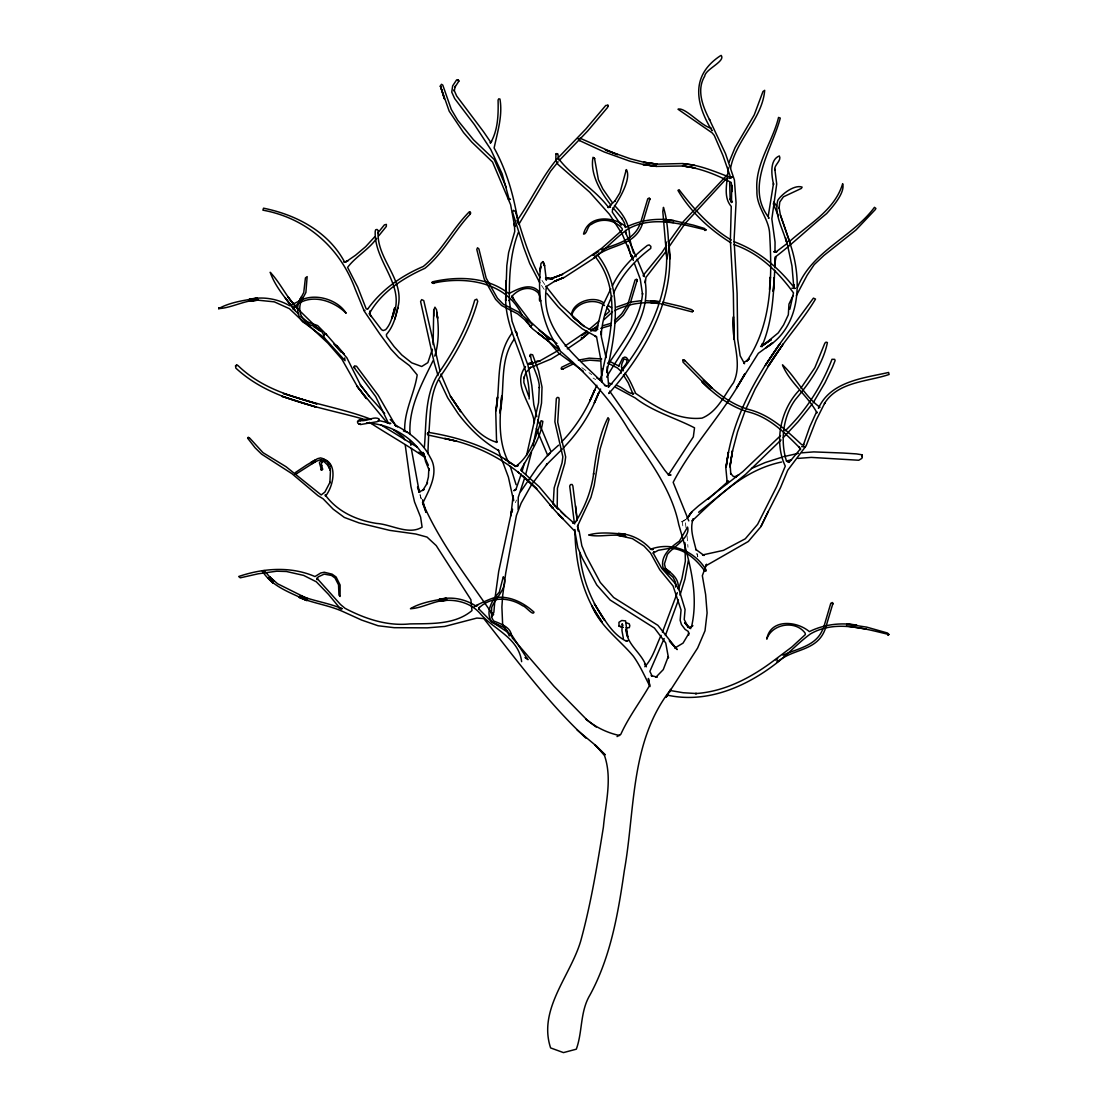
<?xml version="1.0" encoding="UTF-8"?>
<svg xmlns="http://www.w3.org/2000/svg" width="1108" height="1108" viewBox="0 0 1108 1108"><rect width="100%" height="100%" fill="white"/><g stroke="black" fill="none" stroke-linecap="round" stroke-linejoin="round"><path stroke-width="0.75" stroke-dasharray="5 3.75" d="M515.359 502.672L516.508 500.027M685.506 519.43L681.628 521.84L686.115 519.638M593.057 378.05L595.661 379.573M581.811 367.621L591.727 374.642M541.992 280.421L544.859 284.687M541.521 285.407L544.166 289.382M420.043 495.234L421.04 498.531M696.946 553.903L697.791 556.936M419.987 494.168L421.386 499.154M696.918 553.294L697.777 556.576M686.046 527.768L685.229 521.882L683.456 520.566L682.32 522.464L683.137 528.35M687.057 535.787L687.985 547.269M684.121 520.774L683.456 520.566L684.121 520.774"/><path stroke-width="1.5" d="M505.664 299.686L505.664 300.531C506.578 334.948 530.677 364.116 529.139 398.963M793.854 288.385L793.868 284.77L793.854 288.385L795.253 288.329L791.915 288.191M774.824 267.693L775.586 256.557L774.797 267.25M409.988 433.754C408.589 407.176 421.885 383.867 433.006 360.779M729.66 182.626L730.158 199.966L730.034 199.094L731.723 201.767L730.698 201.559L732.374 201.476L731.515 202.529L731.654 184.953L732.083 191.573L731.238 182.501C716.114 174.427 699.605 168.056 682.5 165.854L694.965 167.904L682.777 165.992L656.421 166.408L643.028 164.455L629.663 161.117L604.275 152.004L579.429 140.522L578.348 138.985L580.19 138.265L617.53 154.677L605.328 149.926L630.591 158.846L643.693 162.225L656.892 164.15L682.583 163.541L694.758 165.355M774.963 251.419L775.06 242.126L771.847 218.927L776.708 184.039L774.824 169.025L774.7 170.106C773.869 164.94 781.999 160.522 779.326 155.951C769.257 159.884 771.625 175.95 773.564 184.482L773.495 183.526L768.218 216.254M505.941 280.809L505.664 300.531L506.827 265.615L508.627 252.555L514.749 231.475L514.375 223.387L514.68 226.461L510.608 204.648L492.548 162.045L471.759 142.059L463.573 132.586L449.183 111.146L440.375 85.981L441.455 84.305L442.771 85.081L451.302 109.443L457.687 120.26L473.435 139.719L494.279 159.594L506.384 187.709M762.346 346.527L762.387 343.522L762.235 345.447C772.262 321.625 773.509 295.753 774.7 270.297M774.797 267.443L775.489 256.862C793.162 243.275 809.325 227.749 826.596 213.609C832.842 206.628 845.335 192.543 842.676 183.665C834.67 210.16 809.269 223.816 789.81 241.239M645.327 279.839L645.258 282.886L645.964 277.374L666.227 251.184M553.197 504.417L554.152 487.88L562.033 462.867L562.864 456.842L554.886 421.802L556.327 398.617L557.324 397.398L558.737 397.647L559.152 399.129L557.712 422.203L565.676 456.939L564.817 463.31L557.435 488.212L557.199 507.229L565.482 515.982M427.854 453.712L428.671 435.139M424.336 447.466C426.594 422.924 424.378 396.304 437.702 374.462C453.726 351.679 467.161 327.054 474.723 300.116L476.745 299.174L477.742 301.238C470.124 328.356 456.538 353.12 440.541 376.152C429.71 392.772 430.583 413.021 428.921 431.995M711.793 130.01L712.056 130.744C695.824 104.249 690.132 76.203 719.798 56.162L721.156 55.4C725.906 61.286 705.27 69.236 704.716 76.161C696.156 90.288 702.929 106.839 709.757 120.135L709.411 119.456L725.532 153.693L734.41 180.008L736.044 202.695L734.078 240.131L737.111 293.426L737.693 339.076L740.158 355.779L744.534 363.729L743.676 362.787L749.174 358.854L746.792 361.166C772.165 324.035 772.138 277.097 769.645 233.94C769.077 218.498 756.155 206.961 756.93 190.839C754.673 164.303 772.539 142.253 778.55 117.42L780.267 118.085C772.013 149.788 744.548 187.141 769.215 218.096L768.412 218.193M769.492 289.59L770.365 277L770.282 278.177M494.764 601.519L493.891 612.184L492.049 616.574M494.999 598.251L498.683 571.479L511.744 510.913L510.871 515.899L513.101 495.733L513.558 500.65L508.42 477.202L498.157 449.654L498.78 450.624C482.783 441.58 469.39 428.547 458.283 413.852L447.674 397.758L439.474 380.487M404.711 430.887C403.977 411.068 414.406 393.852 417.19 374.919L409.572 365.682L398.686 357.482L390.916 349.131L379.684 333.813L364.297 311.209L355.031 288.648C339.837 247.541 306.362 218.096 262.901 210.16L263.538 208.193C296.182 214.73 328.48 231.683 344.602 262.097L347.718 260.92L344.602 262.097M601.921 373.895C610.3 335.336 622.461 289.936 594.677 256.003M612.627 209.232L612.267 212.071L621.145 225.256M516.771 334.976L516.965 332.746L515.137 330.96M369.85 310.988L369.518 313.841L371.402 316.486L369.324 313.633L381.526 329.672L383.202 330.544L385.639 329.713C391.221 323.688 392.675 315.226 394.78 307.567L391.816 318.564C408.118 286.086 373.742 262.928 375.224 231.212L375.667 229.758L377.122 229.453L378.16 230.602C375.751 259.244 405.777 279.271 397.689 308.19M432.342 349.214L427.868 362.635L421.719 366.499L411.705 362.828L401.83 355.003L394.171 346.666L386.623 336.472L386.387 334.505C393.008 327.04 395.764 317.151 397.841 307.608L394.877 319.021M433.117 344.519L433.713 310.309L434.945 307.193L436.566 309.797L437.618 318.287L436.843 312.262C438.851 326.721 439.225 342.067 434.765 356.097M518.918 223.497L518.752 224.467L550.579 171.2L558.086 161.934M730.56 168.264C735.754 140.314 762.429 118.653 764.686 90.33L762.969 91.521L754.229 114.927L735.075 147.572L729.036 162.267M606.685 372.413C615.439 333.813 624.081 288.26 597.281 254.577M688.29 560.773L684.966 578.999L679.993 595.204M728.067 167.336C728.33 179.718 722.056 196.144 731.252 206.42L730.366 241.004L733.357 293.288L734.05 339.367L733.441 316.708C730.158 338.785 743.468 361.748 733.51 382.717C724.147 395.362 717.499 411.774 702.043 418.118C677.39 420.721 655.202 406.678 635.701 393.409C632.529 386.429 629.635 379.268 624.981 373.091M324.228 334.782L324.021 335.793C320.392 326.264 311.431 326.112 303.149 322.109C296.321 315.725 295.988 304.229 301.57 296.902L298.772 301.958L303.744 292.512L305.434 277.914L307.151 276.626L305.891 292.498L300.545 302.484L303.024 297.983C298.08 304.839 298.744 315.392 305.032 321.182L317.581 325.544L326.597 334.685L324.963 333.993M602.323 369.74L601.893 371.665L602.558 368.715M691.434 627.197C699.591 592.669 688.317 557.656 678.761 524.569C671.49 488.365 647.889 458.837 627.959 428.768C605.314 390.348 572.753 359.781 537.671 332.816L548.46 341.139M518.447 232.168C509.985 254.023 509.112 277.692 509.389 300.891L509.306 300.074L512.021 321.14L528.045 365.529L531.812 385.584L533.821 404.766L536.854 416.76M533.059 445.665L541.521 403.118L542.02 387.052L538.557 370.917L532.657 354.782L530.552 354.325C530.76 365.238 539.471 376.332 539.374 387.966L539.277 387.177L538.557 402.703L526.563 455.388M426.594 484.362L428.422 476.952L428.851 468.393L429.253 470.374L425.527 461.33L424.406 455.291M344.657 357.995L345.045 360.709L323.73 337.109L324.533 337.885L304.451 322.94L289.437 308.689L274.299 301.847L257.818 300.171L249.3 301.182L258.192 300.088C244.799 300.088 231.267 308.052 218.747 308.592C229.744 302.318 244.605 300.213 257.444 298.218L249.175 299.312C262.984 296.307 277.457 298.717 289.687 305.725L300.49 300.448M531.48 452.299L525.677 474.473M524.43 463.144L522.2 470.9M524.763 477.673L518.239 497.367L518.142 509.403M643.056 221.794L649.662 199.703L649.33 197.958L647.764 198.761L640.923 221.711M630.355 303.01L636.962 280.92L636.615 279.174L635.064 279.978L628.028 303.814M826.069 626.339L832.662 604.262L832.33 602.517L830.778 603.32L823.743 627.142M793.854 287.9L791.971 265.948L786.583 240.588M521.259 474.002L516.148 488.836L513.835 490.719L516.3 489.459M677.334 592.655L662.432 632.225M678.345 589.553L681.919 578.681L685.353 561.119L684.952 542.795M678.415 599.982L665.423 635.41M423.173 502.326C429.613 488.85 439.364 471.994 430.181 457.327C422.91 442.771 409.212 432.12 394.891 425.015L395.847 426.012L378.202 395.279L356.541 366.249L354.518 365.875L354.491 368.05L375.723 396.65L388.368 423.021M745.172 410.611L737.609 431.663L732.443 451.316L729.84 466.939L732.471 450.721L730.214 465.983L730.809 474.224M512.561 509.251L511.093 513.059L512.436 510.289M664.177 638.527L649.87 671.365L652.238 676.296L651.158 675.603L657.224 677.14L655.922 677.21L663.263 669.62L668.249 656.601L668.456 657.889L665.756 643.028L654.454 628.07L610.12 600.01L596.755 584.955L582.24 558.072L577.877 547.837L574.886 531.314L558.21 513.974L562.961 518.655C548.294 505.151 538.142 487.409 521.937 475.374L536.923 489.085L517.768 471.814L518.946 472.825C497.381 455.637 471.786 443.74 444.71 438.436L456.676 441.247L427.813 434.959L427.286 433.782L428.921 432.452C459.875 437.494 490.359 447.535 515.746 466.426L518.253 465.499L515.691 466.413L504.791 459.224M676.06 586.16L675.672 587.101L675.423 582.06L672.999 577.199L663.54 569.138C659.149 556.881 670.382 547.227 679.384 541.175L687.542 527.089C690.838 537.532 673.082 546.909 667.418 554.388L664.44 563.903L665.562 568.709L669.841 572.268L665.562 568.709M642.626 223.29C634.842 247.541 609.788 243.331 594.096 257.762M629.926 304.506L623.292 315.24L614.608 323.259M825.626 627.834C817.856 652.086 792.802 647.875 777.11 662.321L777.262 660.673M661.116 635.341C655.964 645.867 653.014 658.083 644.801 666.725M612.045 296.016C606.228 308.149 601.893 321.445 601.298 334.976L601.187 331.181L601.381 336.929L606.104 357.69M369.56 313.287C381.581 291.875 403.021 278.15 424.904 268.316C443.269 253.317 453.989 231.364 470.124 214.19L470.36 212.39L469.28 211.836C452.438 228.705 441.898 251.308 423.27 266.474C401.608 275.712 381.955 289.368 368.022 308.633M669.883 691.794L671.088 689.134C630.05 740.781 635.286 809.283 624.33 870.611C618.153 913.214 610.84 956.481 590.093 994.776C579.886 1011.618 582.725 1031.562 576.312 1049.193L563.473 1052.6L550.607 1047.919C537.851 1009.443 570.385 976.01 580.717 941.024C590.98 903.602 597.24 865.279 603.417 827.011C605.494 803.439 612.489 778.73 604.497 755.559L596.173 745.864L594.65 744.659L605.134 754.77L596.173 745.864L577.06 729.909M745.892 409.046L755.337 388.659L768.329 366.263L783.19 344.02L768.01 366.485C781.985 342.954 801.763 322.165 815.516 299.063L813.438 298.135L812.746 299.049L780.267 343.175L765.337 365.488L780.018 343.577C753.675 380.127 731.432 421.456 726.197 466.828L728.468 452.05L725.823 467.784L727.305 483.531L727.236 481.024L727.25 482.742L728.565 480.983L708.192 499.279M490.47 143.098C498.074 130.079 498.434 114.706 498.074 100.052L498.766 98.82L499.943 99.055C502.866 115.647 497.423 132.087 494.126 148.001C506.993 171.158 514.084 197.002 518.225 223.04L518.032 222.043L518.447 223.608M596.852 385.265L589.747 400.944L594.871 389.628C587.129 408.963 576.202 426.94 561.617 441.884M792.982 295.753L788.965 304.104L788.328 314.797L783.591 324.907L778.259 332.885L762.996 345.405L771.154 339.768L760.628 346.416L761.985 346.569M600.605 389.019L594.303 402.827L598.888 392.343C591.007 413.021 578.93 431.926 563.46 447.757M761.03 526.328L768.343 511.384L760.877 526.729L748.302 541.493L705.838 565.828L706.544 564.221L702.334 575.689L705.63 594.553L707.098 612.932L705.007 630.771L697.638 648L665.853 697.389L668.193 694.896L667.099 695.062C706.627 703.94 746.404 686.738 777.11 662.667C788.564 653.595 798.591 642.543 810.377 633.956C834.906 619.704 864.046 628.582 888.838 634.482L887.536 633.028L866.775 627.142L846.761 624.109L856.9 625.189C840.792 622.267 824.047 624.427 809.325 631.615C796.597 620.688 770.268 618.624 766.778 639.15C771.57 624.067 795.156 619.538 805.156 633.153L805.35 634.565L791.888 646.975L774.963 659.703C751.75 677.39 725.034 691.669 695.381 693.594L696.6 693.539L683.179 692.735L669.634 690.409M626.034 170.41L626.449 169.621C631.699 179.191 618.596 200.326 612.516 209.481M768.135 511.813L780.503 487.645L787.705 470.291L806.153 445.776L816.125 420.223L824.961 402.661L824.421 403.534C838.008 381.554 867.19 381.9 889.101 374.476L888.602 372.468C863.312 378.105 830.46 381.457 818.41 408.353L818.978 407.509M640.092 223.802C633.901 240.852 615.923 243.815 601.409 249.896M627.377 305.032L621.713 313.827L614.524 320.78M823.092 628.361C816.721 646.158 797.635 648.249 782.954 655.244M613.569 293.163C621.533 274.978 634.995 260.255 650.728 248.414L650.895 246.419L649.219 244.923L647.377 245.436C633.18 256.544 620.078 269.452 612.364 285.989M516.896 220.811C531.203 200.673 541.369 177.709 557.241 158.735M796.403 295.462L807.109 275.255L814.241 264.577L823.867 255.491L855.985 229.979L875.334 209.523L875.888 208.442L874.461 207.321C852.038 237.583 811.652 251.142 797.372 287.734M610.84 288.786L602.433 306.307L596.561 330.489L595.398 331.015L591.256 330.309L584.041 326.237L573.002 317.262L584.221 326.528L560.828 305.06L545.815 286.113M599.844 379.047L602.253 374.615M606.672 377.08C623.278 347.663 650.77 318.287 645.285 282.041M609.843 391.623L608.791 393.534C645.479 352.219 676.628 297.955 668.526 240.852L669.869 258.912C667.999 241.779 668.65 223.899 663.457 207.376L662.806 211.573L666.891 259.023L665.659 241.669C672.584 296.238 643.305 347.704 608.32 387.274M525.469 366.554C511.716 385.002 532.075 403.88 534.375 422.66M514.569 338.702C498.725 360.446 505.483 388.188 499.916 412.979L501.744 396.027C499.473 418.492 498.004 442.784 509.14 463.338M731.003 176.878L730.643 177.515L722.901 155.425L714.3 135.495L712.209 132.918L678.013 109.235C684.952 106.645 701.655 126.506 711.419 128.209M512.367 332.649C495.193 355.294 500.705 384.49 496.038 410.777L497.52 396.899L495.747 411.899L496.592 442.466L497.201 441.455L496.301 442.161C475.18 435.776 462.729 413.256 450.416 396.262L460.734 411.747L450.208 395.722L440.901 374.061M813.175 402.8L824.961 382.772L832.551 366.956L835.1 360.585L834.67 359.352L831.983 359.297C821.734 386.096 805.973 410.722 785.309 430.68M689.038 633.084L683.054 643.111L674.758 648.083M371.332 419.392L361.554 419.281L357.455 421.719L357.815 423.173L360.446 424.558L377.136 421.691L378.701 420.805L379.033 418.893C373.396 415.722 365.598 422.591 359.297 420.209L360.322 421.012M520.608 491.675L537.505 467.174L548.585 454.169L558.598 445.181M575.509 521.951C584.955 507.284 591.367 490.747 593.68 473.435L593.528 474.266C595.869 455.153 599.303 434.502 608.015 417.647L609.081 419.226L600.093 449.017L594.193 485.47L590.938 497.437L577.365 526.411L579.249 531.397L581.839 545.787L586.063 555.897L600.273 582.434L613.624 597.475L657.903 625.355L677.154 649.593L669.329 640.798L675.755 648.18M422.702 490.484L427.536 482.756M668.969 246.932L684.689 224.135M609.802 361.97C623.679 340.876 640.535 319.506 642.529 293.412L642.515 294.326L640.258 279.077L634.316 263.205M669.301 241.225L683.65 221.24L727.208 174.856M666.531 245.464L661.919 252.527L643.291 275.255M789.852 309.243L793.494 292.9C778.121 271.751 759.077 253.081 733.856 244.577M688.179 517.298L691.891 511.716L698.442 505.941L742.762 471.689L780.531 435.652M626.131 170.216L619.995 192.681L614.718 201.282L615.12 200.714L607.987 207.515L610.563 207.085L608.527 207.404C594.359 188.457 572.06 176.781 558.238 158.209L558.432 159.206L557.933 154.026L555.967 153.86L555.814 160.037L557.933 164.358L589.761 192.238L609.566 214.44L622.239 234.134L633.361 260.449M540.912 300.767C538.89 302.941 539.444 297.581 539.707 296.75L538.35 293.024C530.566 285.268 519.61 288.191 512.422 295.767L512.076 297.221L513.918 299.742L512.173 295.711L512.076 297.221L530.76 321.999L549.734 339.394L539.125 330.004L557.019 343.535M686.794 518.613L691.891 511.716L688.525 516.176M800.932 388.119L814.837 367.718L824.823 343.231L825.986 342.123L827.413 342.552C823.009 364.006 809.463 382.869 795.433 399.517C782.802 416.65 780.17 441.233 786.5 461.163L789.215 462.41L788.342 462.105L789.921 461.496L800.558 448.698M812.164 404.06L798.037 421.788L783.328 437.549M377.98 232.791L384.407 224.869L386.387 224.398L386.318 226.461L378.839 235.699M798.923 390.556C780.544 409.738 773.813 442.023 785.295 466.136L776.708 486.509L757.623 524.319L745.282 538.793L723.469 550.357L702.569 554.956L704.051 555.468L695.672 549.333M491.661 141.27L490.138 142.655L490.913 142.53L483.49 131.672L456.704 96.077L453.948 89.9L454.225 91.036L455.333 86.078L454.917 87.186L458.767 81.313L457.826 79.762L456.579 79.956L452.66 85.856L451.759 92.13L454.668 98.557L474.529 124.761L490.733 149.428L502.146 173.831L509.168 199.371L509.652 198.803M726.682 178.36L685.7 222.847M376.692 238.331C368.715 249.66 355.668 256.585 347.593 267.388L357.759 287.249L366.236 308.938L367.718 309.146M668.747 474.376L693.331 436.884L694.522 427.826C674.841 417.661 653.083 411.761 635.203 397.938L615.716 387.398M374.767 236.738L365.668 246.668L355.543 255.228L346.195 261.682L343.799 261.987M632.931 394.351L633.845 393.368C629.524 394.974 621.893 386.498 616.38 385.39M698.608 512.27L745.518 474.418L781.057 439.973M558.418 157.516L585.8 129.068L605.771 105.44L607.904 105.329L607.641 107.379L587.656 131.021L559.152 160.618M562.407 448.906L546.383 464.848L547.38 463.712L531.591 484.611L521.148 503.143L516.411 515.511L505.747 572.947L502.644 595.799L501.896 607.018L502.63 624.192L507.783 632.585M692.043 626.352L692.846 625.563L689.425 627.945L690.783 628.61L684.647 622.613L688.414 627.571L684.218 619.51L685.076 609.511L678.207 586.908L677.625 588.196L678.318 586.672C678.331 577.974 671.282 573.016 665.132 568.21M603.818 319.838L612.53 311.888M604.899 315.531L609.635 311.223L606.658 307.054M598.708 321.306L589.262 329.311M321.237 460.194L319.409 462.784L321.5 470.014L322.733 469.307L321.431 465.235L321.639 465.983L321.403 463.463L322.58 461.579L322.026 462.064L323.882 461.053L323.134 460.97L325.835 461.302M787.262 243.386L776.514 251.544L773.647 251.724L776.833 251.89L774.755 251.544M590.827 331.195L597.724 325.489M575.648 521.868L574.013 523.184L572.545 522.685L574.803 523.807L561.064 511.965M588.556 333.023L581.395 339.325L567.296 348.909M586.991 331.043L565.149 345.959M587.836 333.868L581.395 338.979L581.548 337.331M628.001 245.284L630.881 255.726L632.987 258.247L631.186 255.879L631.865 255.449M598.652 251.585L592.572 255.366L593.459 255.325M582.019 335.502L587.254 331.901M515.746 466.426C530.109 455.762 535.995 437.189 541.106 420.694L542.837 421.331C540.33 439.585 529.195 454.571 520.691 470.152L539.097 486.661L557.975 509.029L552.532 502.783L554.845 505.871M552.338 507.963L549.887 504.791L552.338 507.963L553.127 507.395M558.072 350.571L539.208 361.25L528.918 364.13L532.685 363.826M550.219 453.144L547.837 455.72L536.355 428.616M560.51 353.244L551.133 358.978L529.375 368.105L530.774 367.247L525.898 372.62L523.862 378.271L523.973 377.052L523.862 382.523L528.544 395.764M617.045 736.585L620.799 734.327C628.665 716.959 640.23 701.876 649.607 685.464L648.374 678.442L649.704 684.938M311.985 463.656L315.752 461.468L296.445 473.795L294.825 473.905L295.587 472.41L306.708 465L317.567 458.657L320.558 457.923C324.339 458.075 331.292 464.875 330.683 466.62M310.933 462.41L314.7 460.208M591.63 329.519L597.877 327.04M315.434 461.662L320.461 459.681L322.968 460.554L327.636 465.097L330.392 470.249L329.63 467.244M738.842 474.736L734.715 476.842L736.377 476.869L733.316 476.426L730.504 473.241M775.586 659.925L777.733 658.831M418.699 492.091L424.239 489.528M527.671 363.853L532.366 362.025M614.663 310.614C628.278 303.703 643.914 301.224 659.011 303.564L650.701 302.636M731.003 177.751L732.319 177.155L728.898 178.513M751.473 468.504L765.254 462.535L782.11 457.161M572.504 362.025L561.617 367.288L561.119 368.839L562.836 369.006L573.653 363.756M616.491 307.11L631.131 302.041L640.784 300.739M358.798 424.087L359.989 423.602M358.147 420.583L361.554 419.281M781.625 462.022C744.257 469.792 718.4 496.052 692.057 520.968L693.234 518.821C689.37 529.042 693.885 539.901 696.059 550.011M301.902 299.728C316.846 293.024 338.369 300.323 346.167 313.273C332.594 299.686 308.315 292.249 293.108 307.982L293.288 309.229L293.606 307.262L293.121 308.675L298.661 314.132M389.517 423.782L390.778 423.394L378.839 420.514M610.66 325.461L600.799 328.356M602.89 325.697L610.84 323.356M578.418 360.142L589.276 358.147L601.727 358.992M595.038 329.935L597.918 329.145M783.633 456.676L798.466 453.324M786.541 460.928L791.458 459.848M804.02 446.815L805.253 446.579L801.638 446.649M626.089 640.978L628.028 640.673L625.411 640.687C610.799 633.125 603.251 616.893 594.331 603.846L604.663 620.369C590.799 600.453 581.562 577.102 579.844 552.795M582.226 361.194L589.871 360.183L600.536 361M670.257 548.211L658.332 550.288L653.194 553.072L654.094 551.839L653.194 553.072L661.698 568.265L676.489 584.844M631.186 255.934L631.934 255.879L630.881 255.726M537.006 360.945L539.79 361.374M801.818 452.826L813.771 451.898L843.271 453.047L856.526 453.906L861.761 454.751L862.315 456.053L861.872 458.366L858.755 460.249L811.291 457.396L798.009 458.407M509.168 199.371L510.192 199.302L508.267 199.135M419.42 452.77L424.253 453.989L418.353 452.438L423.436 452.59L421.802 453.061C409.489 434.932 388.285 423.921 366.526 422.965M668.346 475.083L671.046 475L668.581 474.889L664.634 470.069L609.649 391.124M673.844 220.631L693.456 225.146L704.536 228.47L705.824 229.924C681.046 224.024 651.906 215.146 627.363 229.398C615.591 237.985 605.564 249.037 594.096 258.109L564.346 277.374L554.194 281.39L563.64 277.54L553.557 281.944L546.479 286.418C539.361 331.361 578.293 357.441 605.231 385.418L607.226 386L604.497 385.501M545.551 278.371L551.438 278.316L562.601 274.355L550.801 278.884L561.881 274.521L575.08 266.613L601.963 248.095L622.336 230.007L622.142 228.594C615.092 219.799 601.519 217.417 591.506 224.273C587.392 224.979 587.198 234.397 583.528 234.107C588.237 214.453 613.804 215.977 626.325 227.057C641.033 219.883 657.792 217.708 673.886 220.644L663.734 219.467M645.909 300.711L659.495 301.667M323.301 459.017C338.259 463.31 333.383 486.62 325.475 496.149L325.184 494.861C337.317 511.674 356.721 520.345 376.762 523.447C391.387 524.375 408.533 535.455 422.093 527.145L420.611 517.131L414.544 501.952L410.929 486.509L405.196 444.724M545.995 278.593L552.781 278.967L545.593 277.679L546.369 280.172L544.485 264.964L542.865 261.613L540.995 263.427L540.053 270.934L540.732 266.529C536.84 295.296 542.394 326.292 559.748 349.976L558.016 345.959M364.047 310.462L364.989 310.531M651.047 300.767L659.495 301.681M524.984 657.626L526.66 657.806L528.045 659.676L525.677 658.014M663.415 221.42L673.415 222.514M671.753 548.377C685.658 549.457 696.558 560.025 704.522 570.648C705.602 572.06 706.959 570.634 705.824 569.429C694.231 550.621 671.199 541.48 650.438 549.291L653.166 549.485L650.992 549.388C642.654 539.97 630.923 533.848 618.222 533.474L625.355 534.375C613.597 533.211 599.567 531.674 588.667 534.984C599.663 537.657 613.874 533.142 625.715 536.383L617.724 535.289L632.405 538.64L643.997 546.036L650.548 553.031L659.717 569.65L673.082 586.007L681.046 609.968L680.146 620.231L681.448 624.538L685.104 629.386L688.303 631.463L688.747 635.023M846.415 625.978L866.304 629.109M546.646 336.638L549.873 339.574M682.874 163.679C699.356 164.801 714.549 171.463 729.784 177.238M341.486 608.555L339.103 608.195L342.178 608.749C328.661 602.932 313.869 601.132 300.24 595.702L307.761 598.805L277.637 583.778L269.576 576.769L273.884 581.16M619.607 735.532C607.503 732.956 595.896 727.36 586.354 719.466L587.129 720.062L554.194 686.448L512.034 637.599M662.792 302.179L680.741 306.376L691.835 309.7L693.123 311.14L691.337 311.68L660.659 303.731M403.437 430.998L407.564 432.245M619.053 626.131L622.973 627.336L619.053 626.131L618.943 622.308L621.74 620.494L625.577 620.882L627.751 637.045L626.02 629.192C626.477 644.399 640.95 652.238 645.839 665.34M609.026 383.16L611.976 384.047M362.496 418.838C318.716 406.567 270.671 400.362 235.838 368.105L235.505 365.751L237.777 365.363C273.981 400.584 326.292 402.038 370.681 419.17M625.992 627.807L629.289 627.668L629.815 625.729L629.247 623.832L626.214 622.724M621.117 373.285C618.666 369.255 628.541 364.906 626.768 359.837L623.97 358.95L621.851 363.895L621.394 367.122L623.402 370.778M509.472 633.457L490.955 621.186L478.711 608.777L479.265 607.364L478.988 609.317L478.878 608.084C490.595 596.312 509.389 596.977 522.63 605.73C525.497 605.951 533.128 616.353 534.014 612.17C523.433 602.406 508.627 595.01 493.877 597.904C489.875 598.597 465.346 610.411 477.728 605.356L475.595 605.827C464.792 598.943 451.593 596.339 439.059 599.4L446.372 598.32C434.502 600.411 420.361 602.6 410.445 608.694C422.01 608.334 434.724 600.287 447.216 600.19L439.045 601.27C453.214 598.362 469.737 601.921 479.639 612.959C493.24 629.469 518.683 637.515 521.633 661.67M609.234 361.166L618.333 365.737L619.22 365.266L618.638 366.374L622.696 357.995L624.801 357.039L626.463 357.593L628.319 360.1M607.544 362.995L617.433 367.967L620.452 370.764M526.66 657.806L511.688 635.009L511.425 636.408C511.633 627.35 500.442 623.707 493.503 620.909L491.55 617.073L491.633 607.461C494.93 599.054 509.32 585.55 503.281 576.728L499.32 592.115C492.34 599.968 484.445 612.128 492.174 622.211L503.738 627.322L507.492 631.255L509.223 635.895L510.76 633.998M497.769 624.87L492.174 622.211M820.003 407.273C804.533 396.512 795.683 376.789 782.456 364.864C789.533 382.509 807.884 395.819 817.025 412.869L816.638 411.705L809.754 426.815L803.342 445.125L803.854 444.35L801.887 444.834C786.708 430.735 771.071 415.652 750.531 409.974C732.042 405.209 716.779 393.021 703.275 380.016L712.084 388.202L684.91 360.585L682.902 360.183L683.013 362.081L710.145 389.517L702.001 381.9C715.546 395.376 731.238 407.606 750.088 412.398C770.309 418.076 785.53 433.436 799.824 448.02L798.716 446.552L800.599 449.654M643.208 275.961L644.468 276.64L637.155 259.23M369.476 422.37C387.745 434.267 407.412 445.264 425.07 457.521L423.325 454.377L428.367 465.235M417.356 447.216L381.097 424.946M601.783 380.82L596.741 377.897M603.251 302.47C592.226 294.839 571.105 303.024 571.562 315.738C574.886 302.47 594.331 297.207 604.511 305.559M731.045 242.874C709.868 229.73 690.464 211.808 677.957 190.396L679.079 189.703C693.733 208.789 710.186 227.5 731.28 240.007M734.064 241.696C758.204 250.699 777.816 266.876 793.716 287.014M313.758 326.763L320.337 331.098M607.932 305.379L611.588 307.802M583.265 371.166L558.764 353.244L547.366 339.796M308.647 322.982L301.044 316.431M493.6 614.608L491.024 612.655L493.42 614.552M548.571 341.236L532.685 328.951L524.5 319.589L517.727 313.91L501.647 305.517L495.608 299.354L484.224 278.994L476.8 249.466L477.52 247.763L478.891 248.94L486.163 278.108L497.395 298.177L503.24 304.16L518.71 312.137L532.754 324.644L530.497 326.043L525.981 320.198M586.354 719.466L596.201 727.014M393.52 429.724L403.534 437.286L404.725 439.765M668.069 573.224L663.54 569.138L668.526 573.584M319.824 330.461L297.706 308.813L287.955 297.013L293.246 303.55M586.077 738.247C547.574 702.389 516.397 659.634 483.781 618.555L476.842 618.07L444.724 626.449L427.286 627.848L394.171 627.682L378.105 625.757L361.651 620.078L343.854 611.99C329.422 605.231 313.425 603.431 298.869 597.226L306.916 600.605C291.03 592.738 272.249 586.935 262.319 571.091L264.189 570.565L269.923 577.157M307.899 324.506L327.871 343.12L341.915 359.227L357.676 387.121L387.315 423.062M390.224 419.53L397.467 426.899M325.863 333.91L346.873 357.801L360.737 385.473L369.435 396.526L360.322 384.808L360.737 385.473M333.757 343.909L341.278 352.316M384.684 413.478L369.033 396.027M788.716 239.854C802.22 275.296 802.885 325.71 765.933 347.76L772.761 342.746L758.329 353.313L736.474 388.049L744.964 373.59C724.66 412.162 693.331 443.809 673.165 482.326L688.788 520.885M546.826 293.371L558.238 306.971L570.772 319.284L582.282 328.841L596.616 336.804L594.982 336.029L596.589 337.123L600.716 359.075L601.879 382.177M613.001 207.736L622.281 218.899L621.837 218.207L624.593 223.29L625.244 227.542M614.455 205.479C623.444 214.259 630.133 225.049 629.621 238.082M295.351 306.154L297.47 308.772C286.889 297.747 280.615 283.219 270.186 272.263C275.213 286.723 285.906 298.634 295.199 310.586L285.352 298.177L292.083 306.847M522.145 315.309C506.675 281.848 465.388 275.781 432.743 283.288L432.259 281.889C457.895 275.92 487.285 276.709 508.821 293.634C517.879 288.953 530.857 281.931 539.416 291.972M491.855 613.264C467.174 577.434 439.793 542.463 422.48 502.367M610.993 205.174C600.578 192.169 589.747 173.748 593.043 157.253L594.581 158.693L598.403 179.718L602.794 188.872L612.447 202.806M340.253 608.624L328.411 594.29L316.334 581.811L303.661 575.412L286.446 571.493L276.792 571.202L258.109 573.806L240.284 577.822L238.677 576.506C263.247 568.141 290.864 566.063 314.977 576.562L320.738 572.988L324.256 572.24L332.123 574.166L336.126 577.019L340.114 585.024L340.087 596.464L338.965 595.093L338.536 584.83L335.004 577.974L331.472 575.454L324.187 574.11L318.079 576.963L317.096 579.706L316.819 578.085L340.585 604.594L345.142 608.375C365.114 618.818 387.038 626.214 409.849 623.915C430.901 623.499 454.903 624.981 471.98 610.563L470.872 599.622L436.22 545.593L427.023 537.075L415.846 534.028L389.628 530.358L359.089 522.934L344.366 517.45L333.176 509.168L323.107 498.808L317.954 495.65L292.027 473.753L261.557 454.114L255.075 447.757L247.666 438.214L249.702 438.089L262.984 452.646L286.099 466.759L321.182 494.93L324.879 492.091L330.004 482.271L329.865 482.991L330.447 470.955L328.079 464.307M644.51 664.038L646.421 666.781M623.402 374.975L628.222 382.786L632.46 392.786M539.748 282.748L529.679 263.385L523.682 247.347L512.575 212.293L513.516 210.34L515.4 211.545C522.311 233.996 528.807 256.821 540.081 277.568M622.987 625.438L622.128 623.721L621.976 630.826L623.389 638.36M625.341 232.14L636.117 256.793M550.814 451.261L537.754 419.766M419.835 492.16L417.536 486.98L419.046 491.938M776.653 206.102L773.869 202.085L773.342 203.927L778.328 215.797M780.392 215.007L789.99 242.777L780.378 214.897L779.076 207.376L779.049 208.346L779.769 202.058L783.411 196.836L801.375 188.415L802.123 187.113C794.671 184.371 781.999 193.762 777.747 200.368C774.118 214.606 782.594 228.165 786.292 241.516M510.262 466.343L516.106 484.695M422.674 503.226L426.04 512.339L422.564 499.763M650.036 686.572C644.801 676.476 640.175 665.742 633.416 656.282C619.386 639.496 600.536 626.74 591.741 605.536L602.032 622.017C582.129 595.453 575.301 562.102 574.9 529.513M632.197 248.732L633.582 253.053M438.02 375.529L434.128 362.302L420.597 301.57L421.705 299.603L423.768 300.614L439.973 370.82M419.059 490.858L411.29 448.352M785.572 237.652L786.999 243.829L786.638 241.502M629.967 239.619L631.74 247.292M608.721 386.775L607.046 366.914M410.279 440.541L410.86 445.333M577.711 525.441L578.099 530.967M574.346 522.81L569.706 486.08L570.537 484.556L572.116 484.487L572.864 485.941L577.088 519.458M575.592 505.871L577.185 520.552M625.674 230.395L626.034 233.816M514.583 225.423L514.68 226.461M433.713 310.309L433.782 316.085M530.095 355.197L530.178 356.61L530.095 355.197M636.989 279.77L636.962 280.92L636.989 279.77M649.69 198.554L649.662 199.703L649.745 198.664M832.704 603.112L832.662 604.262L832.745 603.209M774.312 277.582L773.273 291.321L774.312 277.582M608.084 106.257L607.904 105.329L608.084 106.257M782.22 365.474L782.22 365.474M620.452 371.969L620.452 371.969M379.075 419.974L378.257 421.317L379.075 419.974M219.065 307.83L218.747 308.592L219.065 307.83M470.568 213.11L470.124 214.19L470.207 212.154L470.568 213.11M705.824 229.924L704.965 230.45L705.824 229.924M693.123 311.14L692.265 311.68L693.123 311.14M888.838 634.482L887.965 635.009L888.838 634.482M428.062 432.854L428.921 432.452L428.062 432.854M236.059 365.501L236.807 365.169L236.059 365.501M296.612 473.67L294.825 473.905L296.612 473.67M683.096 360.114L684.91 360.585L683.096 360.114M556.936 153.61L556.147 153.887L557.019 153.61M562.836 369.006L561.742 369.13L562.836 369.006M248.704 437.508L247.929 437.549L248.704 437.508M433.865 283.426L432.092 282.678L433.865 283.426M656.836 164.095L643.623 162.267L656.892 164.15M656.365 166.352L642.986 164.496L656.365 166.352M316.708 403.866L283.426 393.52L316.708 403.88M315.738 406.941L281.861 396.304L315.738 406.955M458.504 80.15L457.59 79.665L458.767 81.313L458.504 80.15M321.639 470.014L320.904 469.487L321.639 470.014M579.429 140.522L578.418 138.735L579.429 140.522M272.831 582.919L268.081 578.113L272.831 582.919M328.827 463.518L326.071 460.609L328.827 463.518M775.032 202.736L775.032 202.736M343.438 353.258L336.25 345.281L344.214 354.172L343.438 353.258M366.36 398.52L357.261 386.457L366.36 398.52M354.491 368.05L354.117 366.983L354.491 368.05M594.179 158.098L594.581 158.693L594.179 158.098M531.175 327.442L530.386 326.14L531.175 327.442M543.585 262.998L542.865 261.613L544.568 265.892L543.585 262.998M441.829 90.468L440.375 85.981L444.405 98.875L441.829 90.468M862.052 455.679L861.761 454.751L862.287 456.607L862.052 455.679"/></g></svg>
